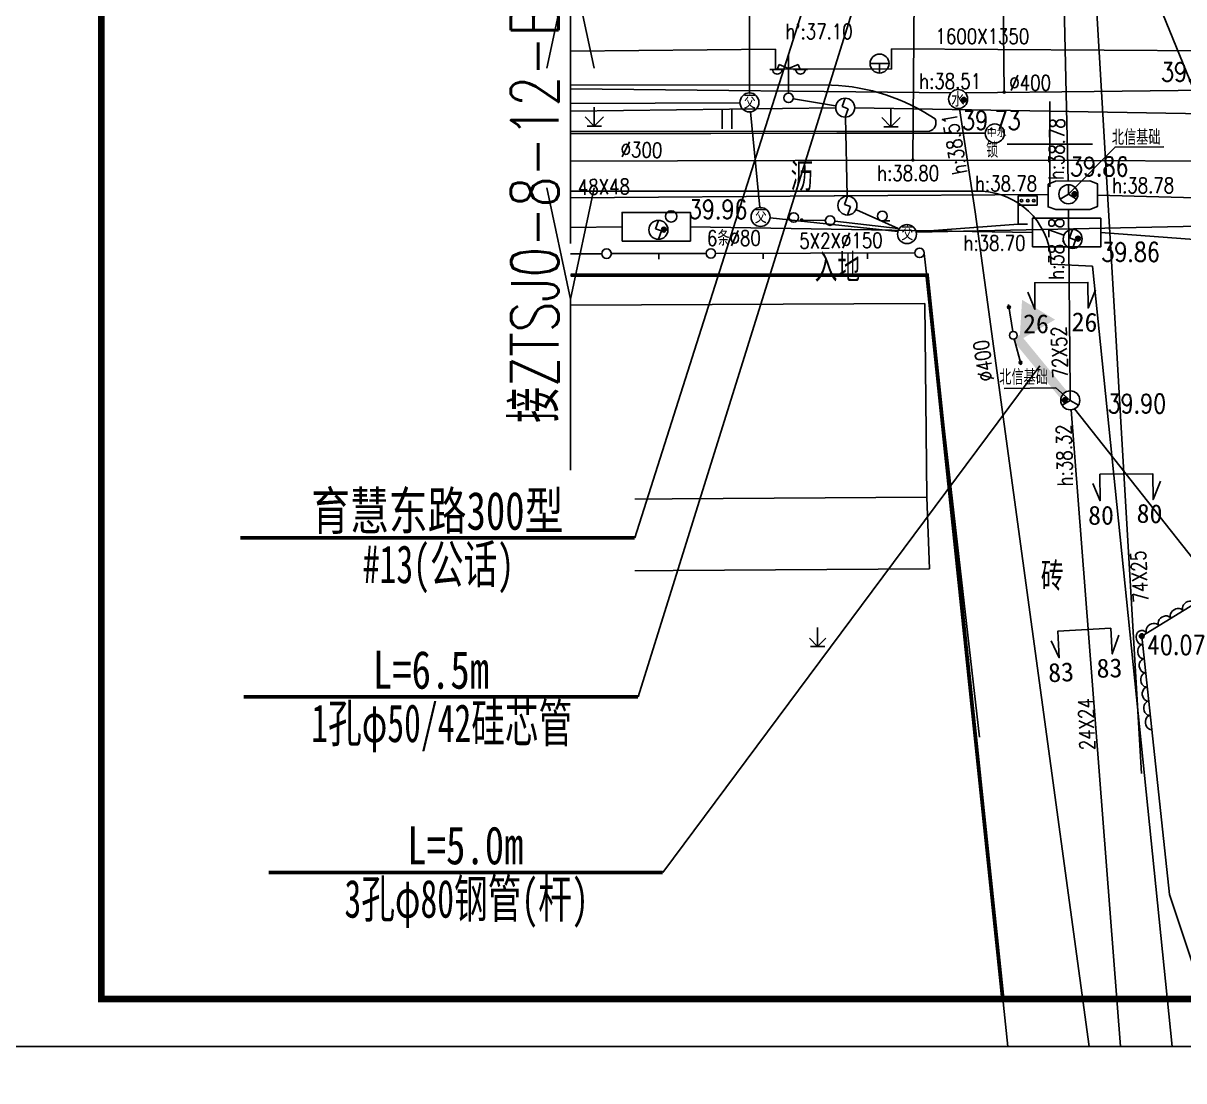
# Model space of a CAD drawing. Header units: inches. Extents: x 505347 to 508499, y 312634 to 313316.
# Drawn here: x 505842.3 to 505903.4, y 312808.1 to 312863.9 of the extents above; entities that cross this region are included whole.
import ezdxf
from ezdxf.enums import TextEntityAlignment as Align
from ezdxf.lldxf.tags import DXFTag

# ---------------------------------------------------------------- set-up
doc = ezdxf.new("R2010")
doc.units = ezdxf.units.IN
doc.header["$LTSCALE"] = 0.5
doc.header["$MEASUREMENT"] = 0
for name, color, linetype in [('3_RDCAD', 4, 'Continuous'), ('4_RDCAD', 7, 'Continuous'), ('BJ0', 7, 'Continuous'), ('BJ02', 7, 'Continuous'), ('BJ03', 7, 'Continuous'), ('BJ04', 7, 'Continuous'), ('BJ05', 7, 'Continuous'), ('BJ08', 7, 'Continuous'), ('BJ09', 7, 'Continuous'), ('BJ10', 7, 'Continuous'), ('BZ', 2, 'Continuous'), ('PAPERFRAME', 7, 'Continuous'), ('上水井', 4, 'Continuous'), ('上水注记', 4, 'Continuous'), ('上水管线', 4, 'Continuous'), ('上水高程表', 4, 'Continuous'), ('中水井', 151, 'Continuous'), ('中水注记', 151, 'Continuous'), ('中水管线', 151, 'Continuous'), ('公安交通井', 163, 'Continuous'), ('公安交通管线', 163, 'Continuous'), ('图签', 7, 'Continuous'), ('底图', 7, 'Continuous'), ('热力井', 40, 'Continuous'), ('热力注记', 40, 'Continuous'), ('热力管线', 40, 'Continuous'), ('热力高程表', 40, 'Continuous'), ('照明井', 193, 'Continuous'), ('照明管线', 193, 'Continuous'), ('燃气注记', 6, 'Continuous'), ('燃气管线', 6, 'Continuous'), ('燃气高程表', 6, 'Continuous'), ('电信井权属', 7, 'Continuous'), ('电信井（北信基础）', 3, 'Continuous'), ('电信断面图及编号', 3, 'Continuous'), ('电信注记', 3, 'Continuous'), ('电信管线', 3, 'Continuous'), ('电信规划位置', 1, 'Continuous'), ('电信高程表', 3, 'Continuous'), ('电力井', 1, 'Continuous'), ('电力注记', 1, 'Continuous'), ('电力管线', 1, 'Continuous'), ('电力高程表', 1, 'Continuous'), ('道路红线', 1, 'Continuous')]:
    doc.layers.add(name, color=color, linetype=linetype)
doc.styles.add('HZ', font='simplex.shx', dxfattribs={"bigfont": 'hztxt'})
doc.styles.get("Standard").update_dxf_attribs({"font": 'txt.shx', "bigfont": 'hztxt.shx'})
doc.styles.add('STYLE1', font='')
doc.styles.add('单线宋体', font='txt.shx', dxfattribs={"width": 0.75, "bigfont": 'hztxt.shx'})
doc.styles.add('标题文字', font='', dxfattribs={"width": 0.68})
doc.styles.add('粗宋', font='', dxfattribs={"width": 0.75})
doc.styles.add('粗等线', font='simhei.ttf')
doc.styles.add('细等线', font='txt.shx', dxfattribs={"bigfont": 'ht.shx'})
doc.styles.get('STYLE1').set_extended_font_data('SimSun')
doc.styles.get('标题文字').set_extended_font_data('SimSun')
doc.styles.get('粗宋').set_extended_font_data('SimSun')
doc.linetypes.add('1152', pattern='A,15,-0.9,[138,ltypeshp.shx,S=1,R=0,X=0,Y=-0.5],-0.7,[138,ltypeshp.shx,S=1,R=0,X=0,Y=-0.5],-0.9,0', length=17.5)
tags = doc.linetypes.add('DL', pattern='A,15,-4.925,[130,ltypeshp.shx,S=0.5,R=330,X=-0.15,Y=0.433],0,[130,ltypeshp.shx,S=0.4,R=90,X=0,Y=0],-0.15,[130,ltypeshp.shx,S=0.5,R=150,X=0,Y=-0.433],-4.925,15', length=40).pattern_tags.tags
tags[32:33] = [DXFTag(74, 4), DXFTag(75, 0), DXFTag(340, '0'), DXFTag(46, 1.0), DXFTag(50, 0.0), DXFTag(44, 0.0), DXFTag(45, 0.0)]
tags[30:31] = [DXFTag(74, 4), DXFTag(75, 0), DXFTag(340, '0'), DXFTag(46, 1.0), DXFTag(50, 0.0), DXFTag(44, 0.0), DXFTag(45, 0.0)]
tags[4:5] = [DXFTag(74, 4), DXFTag(75, 0), DXFTag(340, '0'), DXFTag(46, 1.0), DXFTag(50, 0.0), DXFTag(44, 0.0), DXFTag(45, 0.0)]
tags = doc.linetypes.add('DX', pattern='A,15,-5,[130,ltypeshp.shx,S=1,R=330,X=0,Y=0],-5,15', length=40).pattern_tags.tags
tags[16:17] = [DXFTag(74, 4), DXFTag(75, 0), DXFTag(340, '0'), DXFTag(46, 1.0), DXFTag(50, 0.0), DXFTag(44, 0.0), DXFTag(45, 0.0)]
tags[14:15] = [DXFTag(74, 4), DXFTag(75, 0), DXFTag(340, '0'), DXFTag(46, 1.0), DXFTag(50, 0.0), DXFTag(44, 0.0), DXFTag(45, 0.0)]
tags[4:5] = [DXFTag(74, 4), DXFTag(75, 0), DXFTag(340, '0'), DXFTag(46, 1.0), DXFTag(50, 0.0), DXFTag(44, 0.0), DXFTag(45, 0.0)]
tags = doc.linetypes.add('SS', pattern='A,15,-1.9,[130,ltypeshp.shx,S=1,R=330,X=0,Y=0],-1.2,[130,ltypeshp.shx,S=1,R=330,X=0,Y=0],-1.9,15', length=35).pattern_tags.tags
tags[24:25] = [DXFTag(74, 4), DXFTag(75, 0), DXFTag(340, '0'), DXFTag(46, 1.0), DXFTag(50, 0.0), DXFTag(44, 0.0), DXFTag(45, 0.0)]
tags[22:23] = [DXFTag(74, 4), DXFTag(75, 0), DXFTag(340, '0'), DXFTag(46, 1.0), DXFTag(50, 0.0), DXFTag(44, 0.0), DXFTag(45, 0.0)]
tags[4:5] = [DXFTag(74, 4), DXFTag(75, 0), DXFTag(340, '0'), DXFTag(46, 1.0), DXFTag(50, 0.0), DXFTag(44, 0.0), DXFTag(45, 0.0)]
tags = doc.linetypes.add('TRQZ', pattern='A,15,[130,ltypeshp.shx,S=0.6,R=0,X=0,Y=0],-2.5,[133,ltypeshp.shx,S=0.05,R=0,X=0,Y=0],-2.5,[130,ltypeshp.shx,S=0.6,R=0,X=0,Y=0],15', length=35).pattern_tags.tags
tags[28:29] = [DXFTag(74, 4), DXFTag(75, 0), DXFTag(340, '0'), DXFTag(46, 1.0), DXFTag(50, 0.0), DXFTag(44, 0.0), DXFTag(45, 0.0)]

# ---------------------------------------------------------------- blocks, each defined once
blk = doc.blocks.new('B5461')
for q in [(-0.866025, -0.5), (0, 1), (0.866025, -0.5)]:
    blk.add_line((0, 0), q)
blk.add_circle((0, 0), 1)
blk = doc.blocks.new('BC028')
for p, q in [((0, 0.5), (0, 4.5)), ((-1.98, 3), (-0.49, 3)), ((-0.99, 3.5), (-1.19, 3)), ((0, 3.1), (-0.99, 3.5)), ((0, 3.1), (1, 3.5)), ((0.5, 3), (2, 3)), ((1, 3.5), (1.2, 3))]:
    blk.add_line(p, q)
blk.add_circle((0, 0), 0.5)
for centre in [(-1.19, 3), (1.25, 3)]:
    blk.add_arc(centre, 0.5, 179, 0)
blk = doc.blocks.new('953')
for p, q in [((0, 2), (0, 0)), ((0, 0), (-0.87, 0.87)), ((-0.75, 0), (0.75, 0)), ((0.87, 0.87), (0, 0))]:
    blk.add_line(p, q)
blk = doc.blocks.new('B8003')
at = {"color": 0}
for p, q in [((0, 3), (2, 3)), ((0, 0), (0, 3)), ((2, 3), (2, 2)), ((2, 2), (0, 2)), ((1, 0), (0, 0))]:
    blk.add_line(p, q, dxfattribs=at)
for centre in [(0.36, 2.49), (1.02, 2.49), (1.65, 2.49)]:
    blk.add_circle(centre, 0.135)
blk = doc.blocks.new('BC112')
for p, q in [((-0.49, -0.99), (-0.49, 1.01)), ((0.51, -0.99), (0.51, 1.01))]:
    blk.add_line(p, q)
blk = doc.blocks.new('B954')
at = {"linetype": 'Continuous'}
for p, q in [((0, 0), (0, 2)), ((0, 0), (-0.978957, 0.978957)), ((-0.75, 0), (0.75, 0)), ((0, 0), (0.978957, 0.978957))]:
    blk.add_line(p, q, dxfattribs=at)
blk = doc.blocks.new('B8211')
blk.add_hatch(color=256).paths.add_polyline_path([(0.25, 0, 1), (-0.25, 0, 1)])
blk.add_circle((0, 0), 0.25)
blk = doc.blocks.new('JT')
at = {"layer": '公安交通井'}
blk.add_circle((0, 0), 0.5, dxfattribs=at)
at = {"layer": '公安交通井', "width": 0.8}
blk.add_text('交', height=0.8, dxfattribs=at).set_placement((-0.304, -0.335, -50.185))
blk = doc.blocks.new('B549')
blk.add_circle((0, 0), 1)
blk = doc.blocks.new('B547')
at = {"linetype": 'Continuous'}
for p, q in [((0, 1), (-0.31427, 0.111111)), ((-0.31427, 0.111111), (0.31427, -0.111111)), ((0, -1), (0.31427, -0.111111))]:
    blk.add_line(p, q, dxfattribs=at)
blk.add_circle((0, 0), 1)
blk = doc.blocks.new('B5502')
blk.add_circle((0, 0), 1)
at = {"style": '细等线'}
blk.add_text('水', height=1.5, dxfattribs=at).set_placement((-0.74, -0.79))
blk = doc.blocks.new('B545')
for p, q in [((-1, 0), (1, 0)), ((0, -1), (0, 0))]:
    blk.add_line(p, q)
blk.add_circle((0, 0), 1)
blk = doc.blocks.new('53214')
blk.add_circle((0, 0), 0.1)
for tag in ['路号', '线号', '点号']:
    blk.add_attdef(tag, (0, 0), '', height=0.00001)
blk = doc.blocks.new('111111')
for p, q in [((518331.076, 303651.061), (518751.076, 303651.061)), ((518751.076, 303651.061), (518331.076, 303651.061)), ((518343.576, 303505.111), (518748.576, 303505.111)), ((518331.076, 303502.611), (518751.076, 303502.611))]:
    blk.add_line(p, q)
at = {"const_width": 0.35}
blk.add_lwpolyline([(518343.576, 303648.561), (518748.576, 303648.561), (518748.576, 303505.111), (518343.576, 303505.111)], close=True, dxfattribs=at)
blk = doc.blocks.new('A$C23F021E1')
at = {"color": 255}
blk.add_wipeout([(0, 6.569), (20.762, 6.569), (20.762, 0), (0, 0)], dxfattribs=at).dxf.layer = 'BZ'
at = {"layer": 'BZ', "color": 0, "const_width": 0.2}
blk.add_lwpolyline([(0, 3.285), (20.762, 3.285)], dxfattribs=at)
at = {"layer": 'BZ', "style": '粗宋', "width": 0.75, "flags": 8}
for tag, p in [('X=', (10.365, 3.712)), ('Y=', (10.426, 0.898))]:
    blk.add_attdef(tag, text='', height=2, dxfattribs=at).set_placement(p, align=Align.CENTER)
blk = doc.blocks.new('RDCADTITLE')
at = {"color": 0, "ltscale": 10}
blk.add_lwpolyline([(-180, 30, 0, 0, 0), (0, 30, 0.5, 180, 0)], format="xyseb", dxfattribs=at)
at = {"style": 'STYLE1', "width": 0.75}
for tag, p in [('A1', (-145, 26.25)), ('B1', (-100, 26.25)), ('A3', (-145, 18.75)), ('B2', (-100, 18.75)), ('A4', (-145, 11.25)), ('B3', (-100, 11.25)), ('A4', (-145, 3.75)), ('B4', (-100, 3.75))]:
    blk.add_attdef(tag, text='', height=2.8, dxfattribs=at).set_placement(p, align=Align.MIDDLE_CENTER)
at = {"layer": '4_RDCAD', "style": '标题文字', "width": 0.65}
for tag, height, p in [('C2', 3.4, (-45, 17.95)), ('C3', 3.4, (-45, 11.75)), ('ZTSJ4-09-系统立项编码-流水号+设计阶段-专业代码-图号', 2.8, (-37.62, 3.75))]:
    blk.add_attdef(tag, text='', height=height, dxfattribs=at).set_placement(p, align=Align.MIDDLE_CENTER)
blk = doc.blocks.new('M9502')
at = {"linetype": 'Continuous'}
for p, q in [((14.125, 1.25), (12.5, 0)), ((17.5, 0), (15.875, 1.25)), ((12.5, 0), (14.125, -1.25)), ((16.6875, 0), (13.3125, 0)), ((15.875, -1.25), (17.5, 0)), ((20, 0), (17.5, 0))]:
    blk.add_line(p, q, dxfattribs=at)

msp = doc.modelspace()

# ---------------------------------------------------------------- hatches: boundary and pattern name
at = {"layer": '图签'}
msp.add_hatch(color=1, dxfattribs=at).paths.add_polyline_path([(505896.669, 312848.237), (505894.93, 312849.28), (505894.8, 312847.153)])

# ---------------------------------------------------------------- linework, layer by layer
for p, q in [((505919.755, 312821.431), (505897.557, 312876.139, 82.3)), ((505920.256, 312814.989), (505897.686, 312843.536, 122.204))]:
    msp.add_line(p, q)
at = {"const_width": 0.5, "elevation": 41.36}
msp.add_lwpolyline([(505897.093, 312844.315), (505894.639, 312847.303)], dxfattribs=at)
at = {"layer": 'BJ0'}
for q in [(505896.396, 312859.728, 82.3), (505894.146, 312857.478, 82.3), (505896.396, 312855.228, 82.3), (505898.646, 312857.478, 82.3)]:
    msp.add_line((505896.396, 312857.478, 82.3), q, dxfattribs=at)
at = {"layer": 'BJ02', "linetype": 'Continuous'}
for p, q in [((505871.15, 312851.706, 82.3), (505872.799, 312851.711, 82.3)), ((505873.299, 312851.712, 82.3), (505878.293, 312851.724, 82.3)), ((505875.796, 312851.718, 82.3), (505875.797, 312851.418, 82.3)), ((505878.793, 312851.725, 82.3), (505883.787, 312851.738, 82.3)), ((505881.29, 312851.731, 82.3), (505881.291, 312851.431, 82.3)), ((505883.787, 312851.738, 82.3), (505889.281, 312851.751, 82.3)), ((505886.784, 312851.745, 82.3), (505886.785, 312851.445, 82.3)), ((505889.78, 312851.727, 82.3), (505892.682, 312826.25, 82.3)), ((505871.15, 312849.006, 82.3), (505889.815, 312849.084, 82.3)), ((505889.815, 312849.084, 82.3), (505889.92, 312838.881, 82.3)), ((505889.92, 312838.881, 82.3), (505871.15, 312838.76, 82.3)), ((505890.047, 312835.105, 82.3), (505889.92, 312838.881, 82.3)), ((505871.15, 312834.983, 82.3), (505890.047, 312835.105, 82.3))]:
    msp.add_line(p, q, dxfattribs=at)
for centre in [(505873.049, 312851.711, 82.3), (505878.543, 312851.725, 82.3), (505889.531, 312851.752, 82.3)]:
    msp.add_circle(centre, 0.25, dxfattribs=at)
at = {"layer": 'BJ04', "linetype": 'Continuous', "flags": 128}
for points, elevation in [([(505884.899, 312860.595), (505871.15, 312860.606)], 82.3), ([(505890.056, 312858.161), (505871.15, 312858.15)], 122.194), ([(505871.15, 312855.009), (505892.453, 312854.996)], 82.3)]:
    msp.add_lwpolyline(points, dxfattribs=dict(at, elevation=elevation))
for points, elevation in [([(505890.346, 312858.807, 0.138911), (505884.899, 312860.595)], 82.3), ([(505890.056, 312858.161, 0.479762), (505890.346, 312858.807)], 122.194)]:
    msp.add_lwpolyline(points, format="xyb", dxfattribs=dict(at, elevation=elevation))
at = {"layer": 'BJ04', "linetype": 'Continuous', "elevation": 82.3}
for points in [[(505896.396, 312851.844, 0.377763), (505892.453, 312854.996)], [(505896.453, 312851.154, 0.045424), (505896.396, 312851.844)]]:
    msp.add_lwpolyline(points, format="xyb", dxfattribs=at)
at = {"layer": 'BJ04', "linetype": 'Continuous'}
for points, elevation in [([(505896.453, 312851.154), (505898.634, 312851.058)], 82.3), ([(505898.634, 312851.058), (505902.828, 312809.949)], 122.151)]:
    msp.add_lwpolyline(points, dxfattribs=dict(at, elevation=elevation))
at = {"layer": 'BJ05', "linetype": 'Continuous', "const_width": 0.1, "elevation": 82.3}
msp.add_lwpolyline([(505883.268, 312853.477, 1), (505883.368, 312853.477, 1)], format="xyb", close=True, dxfattribs=at)
at = {"layer": 'BJ05', "linetype": 'Continuous', "elevation": 82.3}
msp.add_lwpolyline([(505884.568, 312853.458), (505883.318, 312853.477)], dxfattribs=at)
at = {"layer": 'BJ05', "linetype": 'Continuous', "elevation": 122.205, "flags": 128}
for points in [[(505894.44, 312847.605), (505894.218, 312849.029)], [(505894.518, 312847.23), (505894.881, 312845.852)]]:
    msp.add_lwpolyline(points, dxfattribs=at)
at = {"layer": 'BJ05', "linetype": 'Continuous'}
for centre, radius in [((505884.818, 312853.454, 82.3), 0.25), ((505894.24, 312848.889, 122.205), 0.075), ((505894.471, 312847.41, 122.205), 0.2), ((505894.849, 312845.973, 122.205), 0.075)]:
    msp.add_circle(centre, radius, dxfattribs=at)
at = {"layer": 'BJ08', "linetype": 'Continuous', "elevation": 82.3}
msp.add_lwpolyline([(505917.345, 312835.466), (505912.045, 312835.884), (505906.931, 312835.055), (505901.235, 312831.564), (505902.693, 312817.953), (505904.65, 312812.111), (505904.897, 312809.949)], dxfattribs=at)
at = {"layer": 'BJ08', "linetype": 'Continuous'}
for centre, major_axis, start_param, end_param in [((505903.731, 312833.094, 82.3), (0.32, 0.196), 0, 3.141593), ((505902.452, 312832.31, 82.3), (0.32, 0.196), 0, 3.141593), ((505903.091, 312832.702, 82.3), (0.32, 0.196), 0, 3.141593), ((505901.242, 312831.493, 82.3), (-0.04, 0.373), 5.256003, 9.424778), ((505901.813, 312831.919, 82.3), (0.32, 0.196), 0, 3.141593), ((505901.322, 312830.747, 82.3), (-0.04, 0.373), 0, 3.141593), ((505901.402, 312830.001, 82.3), (-0.04, 0.373), 0, 3.141593), ((505901.482, 312829.255, 82.3), (-0.04, 0.373), 0, 3.141593), ((505901.562, 312828.51, 82.3), (-0.04, 0.373), 0, 3.141593), ((505901.642, 312827.764, 82.3), (-0.04, 0.373), 0, 3.141593), ((505901.722, 312827.018, 82.3), (-0.04, 0.373), 0, 3.141593)]:
    msp.add_ellipse(centre, major_axis=major_axis, ratio=0.8, start_param=start_param, end_param=end_param, dxfattribs=at)
at = {"layer": 'BJ09', "linetype": 'Continuous'}
msp.add_line((505887.572, 312853.445, 122.179), (505887.972, 312853.445, 122.179), dxfattribs=at)
for centre, radius in [((505876.448, 312853.675, 82.3), 0.3), ((505887.572, 312853.695, 122.179), 0.25), ((505882.905, 312853.62, 82.3), 0.25)]:
    msp.add_circle(centre, radius, dxfattribs=at)
at = {"layer": '上水管线', "linetype": 'SS', "ltscale": 0.6, "elevation": 82.3}
for points in [[(505893.897, 312868.396), (505893.988, 312860.208)], [(505871.15, 312860.398), (505891.185, 312860.177), (505891.186, 312860.177)], [(505891.934, 312860.186), (505898.719, 312860.261)], [(505898.719, 312860.261), (505910.525, 312860.392)], [(505891.636, 312859.365), (505892.454, 312853.916)], [(505892.454, 312853.916), (505898.47, 312809.949)]]:
    msp.add_lwpolyline(points, dxfattribs=at)
at = {"layer": '上水管线', "linetype": 'SS', "ltscale": 0.6}
msp.add_circle((505893.988, 312860.222, 82.3), 0.05, dxfattribs=at)
at = {"layer": '中水管线', "linetype": 'SS', "ltscale": 0.6, "elevation": 122.741}
for points in [[(505875.22, 312858.046), (505871.15, 312858.042)], [(505878.537, 312858.05), (505875.22, 312858.046)], [(505885.171, 312858.056), (505878.537, 312858.05)], [(505887.778, 312858.059), (505885.171, 312858.056)], [(505892.995, 312858.064), (505887.778, 312858.059)]]:
    msp.add_lwpolyline(points, dxfattribs=at)
at = {"layer": '公安交通管线'}
for points, elevation in [([(505880.588, 312878.893), (505880.579, 312860.169)], 122.041), ([(505871.15, 312859.621), (505880.073, 312859.66)], 122.366), ([(505880.627, 312859.175), (505881.124, 312854.14)], 122.366), ([(505881.658, 312853.601), (505888.38, 312852.882)], 122.366), ([(505885.066, 312853.425), (505888.404, 312853.039)], 82.3), ([(505889.368, 312852.841), (505914.167, 312853.375)], 122.223), ([(505889.358, 312852.866), (505894.722, 312853.258)], 122.366)]:
    msp.add_lwpolyline(points, dxfattribs=dict(at, elevation=elevation))
at = {"layer": '热力管线'}
for p, q in [((505881.941, 312862.49, 82.3), (505871.15, 312862.371, 82.3)), ((505881.941, 312862.49, 82.3), (505881.936, 312861.441, 82.3)), ((505888.045, 312861.422, 82.3), (505888.05, 312862.506, 82.3)), ((505906.099, 312862.397, 82.3), (505888.05, 312862.506, 82.3)), ((505881.936, 312861.441, 82.3), (505888.045, 312861.422, 82.3))]:
    msp.add_line(p, q, dxfattribs=at)
at = {"layer": '照明管线', "elevation": 82.3}
for points in [[(505871.15, 312859.224), (505885.1, 312859.397)], [(505885.097, 312859.493), (505882.893, 312859.875)], [(505886.121, 312859.395), (505922.983, 312858.762)], [(505885.625, 312858.894), (505885.719, 312854.758)], [(505886.219, 312854.026), (505888.404, 312853.039)]]:
    msp.add_lwpolyline(points, dxfattribs=at)
at = {"layer": '燃气管线', "linetype": 'TRQZ'}
for p, q in [((505889.183, 312856.645, 82.3), (505889.275, 312867.62, 82.3)), ((505871.15, 312856.577, 82.3), (505876.789, 312856.599, 82.3)), ((505876.789, 312856.599, 82.3), (505889.183, 312856.645, 82.3)), ((505889.183, 312856.645, 82.3), (505897.991, 312856.615, 82.3)), ((505897.991, 312856.615, 82.3), (505914.282, 312856.561, 82.3))]:
    msp.add_line(p, q, dxfattribs=at)
for p in [(505889.183, 312856.645, 82.3), (505889.186, 312856.638, 82.3)]:
    msp.add_point(p, dxfattribs=at)
at = {"layer": '电信井权属'}
for points, elevation in [([(505897.369, 312854.841), (505899.832, 312857.325), (505902.391, 312857.348)], 122.158), ([(505897.47, 312843.986), (505896.717, 312844.644), (505893.981, 312844.608)], 122.204)]:
    msp.add_lwpolyline(points, dxfattribs=dict(at, elevation=elevation))
at = {"layer": '电信断面图及编号'}
for points, elevation in [([(505898.796, 312849.808), (505898.409, 312848.844), (505898.4, 312850.198), (505895.601, 312850.179), (505895.611, 312848.782), (505895.228, 312849.688)], 82.3), ([(505902.221, 312839.721), (505901.834, 312838.758), (505901.825, 312840.111), (505899.026, 312840.092), (505899.036, 312838.695), (505898.653, 312839.601)], 82.3), ([(505900.02, 312831.611), (505899.682, 312830.629), (505899.605, 312831.981), (505896.811, 312831.82), (505896.891, 312830.425), (505896.463, 312831.311)], 42.396)]:
    msp.add_lwpolyline(points, dxfattribs=dict(at, elevation=elevation))
at = {"layer": '电信管线', "linetype": 'DX'}
for points, elevation in [([(505896.974, 312872.519), (505897.353, 312855.535)], 82.3), ([(505898.815, 312865.33), (505899.148, 312859.662)], 82.3), ([(505899.148, 312859.662), (505899.814, 312848.332)], 82.3), ([(505885.039, 312854.754), (505871.15, 312854.655)], 82.3), ([(505896.301, 312854.834), (505885.05, 312854.754)], 82.3), ([(505898.901, 312854.8), (505911.181, 312854.467)], 82.3), ([(505897.376, 312854.038), (505897.465, 312844.485)], 82.3), ([(505899.814, 312848.332), (505900.154, 312842.551)], 82.3), ([(505897.508, 312843.488), (505900.108, 312809.949)], 122.204), ([(505900.154, 312842.551), (505901.225, 312824.334)], 82.3)]:
    msp.add_lwpolyline(points, dxfattribs=dict(at, elevation=elevation))
at = {"layer": '电信管线', "linetype": 'DX', "elevation": 82.3}
msp.add_lwpolyline([(505896.299, 312855.375), (505896.694, 312855.53), (505898.498, 312855.543), (505898.897, 312855.396), (505898.906, 312854.201), (505898.508, 312854.047), (505896.707, 312854.032), (505896.303, 312854.176)], close=True, dxfattribs=at)
at = {"layer": '电力管线', "linetype": 'DL', "elevation": 42.64}
for points in [[(505873.863, 312852.372), (505877.461, 312852.372), (505877.461, 312853.881), (505873.863, 312853.881)], [(505895.476, 312852.069), (505899.074, 312852.069), (505899.074, 312853.578), (505895.476, 312853.578)]]:
    msp.add_lwpolyline(points, close=True, dxfattribs=at)
at = {"layer": '电力管线', "linetype": 'DL', "elevation": 82.3}
for points in [[(505873.863, 312853.127), (505871.15, 312853.091)], [(505895.476, 312852.823), (505877.461, 312853.127)], [(505899.074, 312852.823), (505912.643, 312851.8)]]:
    msp.add_lwpolyline(points, dxfattribs=at)
at = {"layer": '道路红线'}
for p, q in [((505871.15, 312850.584, 82.3), (505889.927, 312850.584, 82.3)), ((505889.927, 312850.584, 82.3), (505894.179, 312809.949, 82.3))]:
    msp.add_line(p, q, dxfattribs=at)

# ---------------------------------------------------------------- block references
for p in [(-12497.139, 9307.337, 82.3), (-12497.139, 9158.888, 82.3)]:
    msp.add_blockref('111111', p)
at = {"layer": '3_RDCAD', "xscale": 3.603068985627033, "zscale": 3.603068985593794, "rotation": 270}
msp.add_blockref('M9502', (505871.15, 312912.372, 82.3), dxfattribs=at)
at = {"layer": 'BJ03', "linetype": 'Continuous', "xscale": 0.5, "yscale": 0.5, "zscale": 0.5}
msp.add_blockref('BC028', (505882.635, 312859.919, 122.159), dxfattribs=at)
at = {"layer": 'BJ03', "xscale": 0.5, "yscale": 0.5, "zscale": 0.5}
msp.add_blockref('B8003', (505894.722, 312853.258, 122.134), dxfattribs=at)
at = {"layer": 'BJ08', "linetype": 'Continuous', "xscale": 0.5, "yscale": 0.5, "zscale": 0.5}
for p in [(505891.863, 312859.818, 122.032), (505897.692, 312854.851, 122.158), (505876.065, 312852.978, 122.256), (505897.876, 312852.503, 82.3), (505897.18, 312843.995, 122.204), (505901.235, 312831.564, 122.371)]:
    msp.add_blockref('B8211', p, dxfattribs=at)
at = {"layer": 'BJ09', "xscale": 0.5, "yscale": 0.5, "zscale": 0.5}
for p in [(505872.403, 312858.423, 82.3), (505888.026, 312858.397, 42.406)]:
    msp.add_blockref('B954', p, dxfattribs=at)
at = {"layer": 'BJ09', "linetype": 'Continuous', "xscale": 0.5, "yscale": 0.5, "zscale": 0.5}
for name, p in [('BC112', (505879.383, 312858.79, 82.3)), ('953', (505884.164, 312831.024, 82.3))]:
    msp.add_blockref(name, p, dxfattribs=at)
at = {"layer": '上水井', "xscale": 0.5, "yscale": 0.5, "zscale": 0.5}
msp.add_blockref('B5502', (505891.563, 312859.855, 122.032), dxfattribs=at)
at = {"layer": '中水井', "xscale": 0.5, "yscale": 0.5, "zscale": 0.5}
msp.add_blockref('B549', (505893.494, 312858.045, 163.182), dxfattribs=at)
at = {"layer": '公安交通井'}
for p in [(505880.572, 312859.68, 82.3), (505881.156, 312853.643, 82.3), (505888.869, 312852.743, 82.3)]:
    msp.add_blockref('JT', p, dxfattribs=at)
at = {"layer": '热力井', "xscale": 0.5, "yscale": 0.5, "zscale": 0.5}
msp.add_blockref('B545', (505887.426, 312861.725, 121.984), dxfattribs=at)
at = {"layer": '照明井', "xscale": 0.5, "yscale": 0.5, "zscale": 0.5}
for p in [(505885.614, 312859.403, 122.236), (505885.731, 312854.246, 122.21)]:
    msp.add_blockref('B547', p, dxfattribs=at)
at = {"layer": '燃气高程表'}
ref = msp.add_blockref('53214', (505889.183, 312856.645, 82.3), dxfattribs=dict(at, xscale=0.5, yscale=0.5, zscale=0.5))
ref.add_attrib('路号', '97-5008', (505889.183, 312856.645, 53296.3), dxfattribs={"layer": '0', "height": 0.000005})
ref.add_attrib('线号', '1', (505889.183, 312856.645, 53296.3), dxfattribs={"layer": '0', "height": 0.000005})
ref.add_attrib('点号', '19', (505889.183, 312856.645, 53296.3), dxfattribs={"layer": '0', "height": 0.000005})
at = {"layer": '电信井（北信基础）', "xscale": 0.5, "yscale": 0.5, "zscale": 0.5}
for p in [(505897.369, 312854.841, 122.158), (505897.47, 312843.986, 122.204)]:
    msp.add_blockref('B5461', p, dxfattribs=at)
at = {"layer": '电力井', "xscale": 0.5, "yscale": 0.5, "zscale": 0.5}
for p in [(505875.776, 312852.967, 122.256), (505897.594, 312852.487, 122.164)]:
    msp.add_blockref('B547', p, dxfattribs=at)

# ---------------------------------------------------------------- texts
at = {"layer": 'BJ08', "linetype": 'Continuous', "style": 'HZ', "width": 0.8}
for s, p in [('39.67', (505902.244, 312860.787, 121.969)), ('39.73', (505891.769, 312858.236, 122.032)), ('39.86', (505897.455, 312855.802, 122.158)), ('39.96', (505877.38, 312853.548, 122.256)), ('39.86', (505899.105, 312851.3, 122.164)), ('39.90', (505899.431, 312843.316, 82.353)), ('40.07', (505901.503, 312830.601, 122.371))]:
    msp.add_text(s, height=1, dxfattribs=at).set_placement(p)
at = {"layer": 'BJ10', "linetype": 'Continuous', "style": 'HZ', "width": 0.8}
for s, p in [('沥', (505882.734, 312854.999, 123.181)), ('入地', (505884.005, 312850.222, 82.3)), ('砖', (505895.919, 312833.96, 82.3))]:
    msp.add_text(s, height=1.5, dxfattribs=at).set_placement(p)
at = {"layer": '上水注记', "style": 'HZ', "width": 0.8}
msp.add_text('%%C400', height=0.8, dxfattribs=at).set_placement((505894.26, 312860.312, 82.3))
at = {"layer": '上水注记', "linetype": '1152', "style": 'HZ', "width": 0.8}
msp.add_text('%%c400', height=0.8, rotation=98.3021, dxfattribs=at).set_placement((505893.459, 312845.042, 82.3))
at = {"layer": '上水管线', "linetype": 'SS', "ltscale": 0.6}
for tag in ['点号', '线号', '路号']:
    msp.add_attdef(tag, (505893.988, 312860.222, 82.3), '', height=0.000005, dxfattribs=at)
at = {"layer": '上水高程表', "style": 'HZ', "width": 0.8}
msp.add_text('h:38.51', height=0.8, dxfattribs=at).set_placement((505889.512, 312860.399, 82.3))
msp.add_text('h:38.51', height=0.8, rotation=100.28013, dxfattribs=at).set_placement((505892.053, 312855.959, 82.3))
at = {"layer": '中水井'}
msp.add_text('中水', height=0.4, dxfattribs=at).set_placement((505893.075, 312857.863, 73.31))
at = {"layer": '中水注记', "style": 'HZ', "width": 0.8}
msp.add_text('锁', height=0.8, dxfattribs=at).set_placement((505893.038, 312856.769, 42.258))
at = {"layer": '底图', "color": 0, "linetype": 'Continuous', "style": '单线宋体', "width": 0.75}
msp.add_text('接ZTSJ0-8-12-B0102-0015(115)S-GD-02(2/4)图', height=2.5, rotation=90.0133, dxfattribs=at).set_placement((505869.259, 312875.577, 63.28), align=Align.MIDDLE_CENTER)
at = {"layer": '热力注记', "style": 'HZ', "width": 0.8}
msp.add_text('1600X1350', height=0.8, dxfattribs=at).set_placement((505890.373, 312862.762, 82.3))
at = {"layer": '热力高程表', "style": 'HZ', "width": 0.8}
msp.add_text("h':37.10", height=0.8, dxfattribs=at).set_placement((505882.469, 312863.017, 82.3))
at = {"layer": '燃气注记', "style": 'HZ', "width": 0.8}
msp.add_text('%%c300', height=0.8, rotation=358.23696, dxfattribs=at).set_placement((505874.887, 312857.181, 82.3), align=Align.MIDDLE)
at = {"layer": '燃气高程表', "style": 'HZ', "width": 0.8}
msp.add_text('h:38.80', height=0.8, dxfattribs=at).set_placement((505887.3, 312855.553, 82.3))
at = {"layer": '电信井权属', "linetype": 'Continuous', "style": 'HZ', "width": 0.8}
for p in [(505899.66, 312857.439, 122.158), (505893.731, 312844.801, 122.204)]:
    msp.add_text('北信基础', height=0.8, dxfattribs=at).set_placement(p)
at = {"layer": '电信断面图及编号', "style": '粗等线'}
for s, rotation, p in [('26', 359.98881, (505895.663, 312848.012, 82.3)), ('26', 358.22943, (505898.221, 312848.102, 82.3)), ('80', 359.98881, (505899.088, 312837.925, 82.3)), ('80', 358.22943, (505901.646, 312838.015, 82.3)), ('83', 2.88784, (505896.982, 312829.659, 42.396)), ('83', 1.12846, (505899.532, 312829.879, 42.396))]:
    msp.add_text(s, height=1, rotation=rotation, dxfattribs=at).set_placement(p, align=Align.MIDDLE)
at = {"layer": '电信注记', "style": 'HZ', "width": 0.8}
for s, rotation, p in [('48X48', 0.9052, (505871.544, 312854.814, 82.3)), ('72X52', 92.0269, (505897.351, 312845.157, 82.3)), ('74X25', 93.46268, (505901.595, 312833.353, 82.3)), ('24X24', 92.0269, (505898.772, 312825.571, 82.3))]:
    msp.add_text(s, height=0.8, rotation=rotation, dxfattribs=at).set_placement(p)
at = {"layer": '电信高程表', "style": 'HZ', "width": 0.8}
for s, rotation, p in [('h:38.78', 88.65628, (505897.118, 312855.577, 82.3)), ('h:38.78', 90, (505897.135, 312850.336, 82.3)), ('h:38.32', 91.48045, (505897.606, 312839.466, 82.3))]:
    msp.add_text(s, height=0.8, rotation=rotation, dxfattribs=at).set_placement(p)
for p in [(505892.458, 312855.005, 82.3), (505899.677, 312854.907, 82.3)]:
    msp.add_text('h:38.78', height=0.8, dxfattribs=at).set_placement(p)
at = {"layer": '电力注记', "style": 'HZ', "width": 0.8}
for s, rotation, p in [('6条%%c80', 0.10313, (505878.337, 312852.129, 82.3)), ('5X2X%%c150', 0.49768, (505883.203, 312851.982, 82.3))]:
    msp.add_text(s, height=0.8, rotation=rotation, dxfattribs=at).set_placement(p)
at = {"layer": '电力高程表', "style": 'HZ', "width": 0.8}
msp.add_text('h:38.70', height=0.8, dxfattribs=at).set_placement((505891.849, 312851.873, 82.3))

# ---------------------------------------------------------------- next in the draw order: block references
at = {"layer": '电信规划位置', "linetype": 'Continuous'}
ref = msp.add_blockref('A$C23F021E1', (505853.943, 312825.083), dxfattribs=at)
ref.add_attrib('X=', 'L=6.5m ', dxfattribs={"layer": 'BZ', "color": 0, "height": 2, "style": '粗宋', "width": 0.75, "flags": 8}).set_placement((505864.309, 312828.795), align=Align.CENTER)
ref.add_attrib('Y=', '1孔φ50/42硅芯管', dxfattribs={"layer": 'BZ', "color": 0, "height": 2, "style": '粗宋', "width": 0.65, "flags": 8}).set_placement((505864.369, 312825.982), align=Align.CENTER)
ref = msp.add_blockref('A$C23F021E1', (505855.248, 312815.835), dxfattribs=at)
ref.add_attrib('X=', 'L=5.0m', dxfattribs={"layer": 'BZ', "color": 0, "height": 2, "style": '粗宋', "width": 0.75, "flags": 8}).set_placement((505865.613, 312819.547), align=Align.CENTER)
ref.add_attrib('Y=', '3孔φ80钢管(杆)', dxfattribs={"layer": 'BZ', "color": 0, "height": 2, "style": '粗宋', "width": 0.65, "flags": 8}).set_placement((505865.673, 312816.734), align=Align.CENTER)

# ---------------------------------------------------------------- next in the draw order: linework, layer by layer
msp.add_line((505876.01, 312819.12), (505895.866, 312845.809, 41.36))

# ---------------------------------------------------------------- next in the draw order: block references
at = {"layer": 'PAPERFRAME', "ltscale": 0.15873, "xscale": 0.5, "yscale": 0.5, "zscale": 0.5}
msp.add_blockref('RDCADTITLE', (505831.438, 312812.449, 82.3), dxfattribs=at)

# ---------------------------------------------------------------- next in the draw order: block references
at = {"layer": '电信规划位置', "linetype": 'Continuous'}
ref = msp.add_blockref('A$C23F021E1', (505853.767, 312833.457), dxfattribs=at)
ref.add_attrib('X=', '育慧东路300型', dxfattribs={"layer": 'BZ', "color": 0, "height": 2, "style": '粗宋', "width": 0.75, "flags": 8}).set_placement((505864.132, 312837.169), align=Align.CENTER)
ref.add_attrib('Y=', '#13(公话)', dxfattribs={"layer": 'BZ', "color": 0, "height": 2, "style": '粗宋', "width": 0.65, "flags": 8}).set_placement((505864.192, 312834.356), align=Align.CENTER)

# ---------------------------------------------------------------- next in the draw order: linework, layer by layer
for p, q in [((505874.705, 312828.368), (505893.127, 312887.292, 122.041)), ((505874.529, 312836.742), (505890.398, 312886.653))]:
    msp.add_line(p, q)
at = {"color": 1, "const_width": 0.2, "elevation": 82.3}
msp.add_lwpolyline([(505893.917, 312812.449), (505889.927, 312850.584), (505871.15, 312850.584)], dxfattribs=at)

doc.saveas('drawing.dxf')
